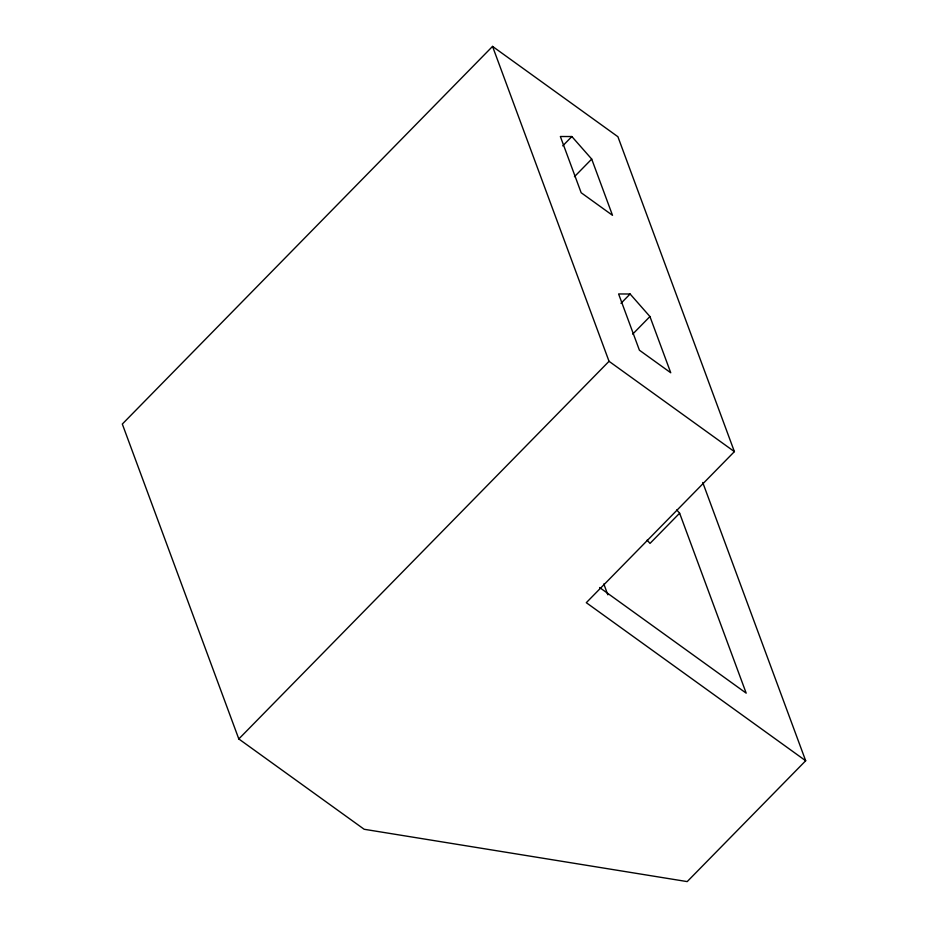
<?xml version="1.0" encoding="UTF-8"?>
<svg xmlns="http://www.w3.org/2000/svg" width="928" height="928" viewBox="0 0 928 928"><rect width="100%" height="100%" fill="white"/><g stroke="black" fill="none" stroke-linecap="round" stroke-linejoin="round"><path stroke-width="1.39" d="M805.678 760.751L586.299 602.69L734.396 451.623L617.909 136.729L492.548 46.4L122.322 424.05L238.809 738.955L364.17 829.272L687.207 881.6L805.678 760.751L702.751 482.502M562.739 145.858L571.868 136.544L591.704 159.082L612.503 215.319L581.16 192.734L560.361 136.509L571.868 136.544M574.455 176.68L591.704 159.082M620.983 303.305L630.112 294.002L649.936 316.541L670.747 372.766L639.404 350.192L618.605 293.956L630.112 294.002M632.699 334.126L649.936 316.541M238.809 738.955L609.035 361.305L492.548 46.4M676.756 509.936L679.621 513.196L650.006 543.414L647.141 540.142M609.035 361.305L734.396 451.623M599.616 587.528L746.182 693.146L679.621 513.196M603.815 583.944L607.828 594.813"/></g></svg>
